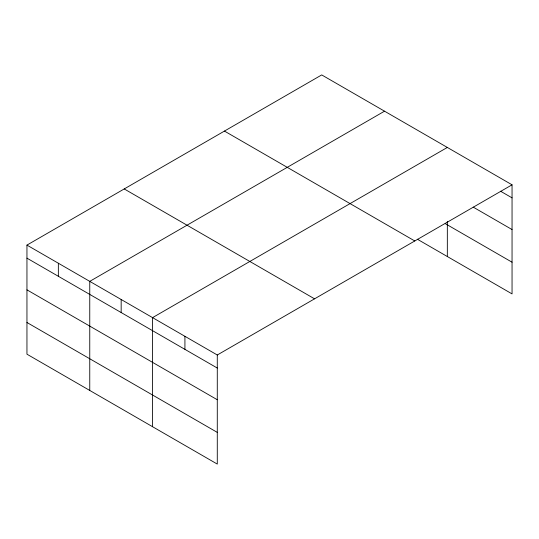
<?xml version="1.0" encoding="UTF-8"?>
<svg xmlns="http://www.w3.org/2000/svg" width="539" height="539" viewBox="0 0 539 539"><rect width="100%" height="100%" fill="white"/><g stroke="black" fill="none" stroke-linecap="round" stroke-linejoin="round"><path stroke-width="0.81" d="M417.361 239.228L512.05 293.896L512.05 184.81L321.716 74.921L26.95 245.104L26.95 354.19L217.284 464.079L217.284 354.992L26.95 245.104M384.529 111.182L89.757 281.365L89.757 390.452M447.336 147.443L152.571 317.626L152.571 426.72M217.284 354.992L512.05 184.81M500.542 191.217L512.05 197.86M473.222 207.131L512.05 229.553M445.194 223.604L512.05 262.203M224.446 131.078L414.774 240.967M124.226 188.946L314.554 298.828M26.95 258.154L217.284 368.043M26.95 289.847L217.284 399.736M26.95 322.497L217.284 432.386M447.336 221.495L447.336 256.537M184.924 336.309L184.924 349.36M121.167 299.495L121.167 312.546M58.353 263.234L58.353 276.285"/></g></svg>
